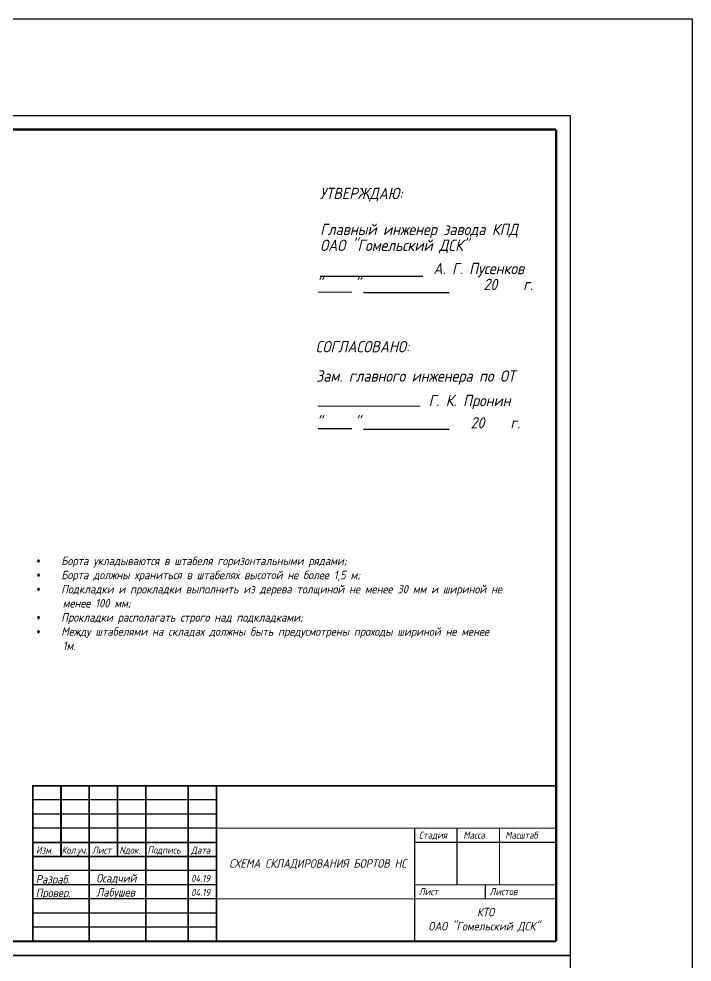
# Model space of a CAD drawing. Header units: millimetres. Extents: x -300689 to 10556, y -104928 to 107291.
# Drawn here: x -20253.4 to -20015.5, y 27926.1 to 28259.6 of the extents above; entities that cross this region are included whole.
import ezdxf

# ---------------------------------------------------------------- set-up
doc = ezdxf.new("R2010")
doc.units = ezdxf.units.MM
doc.layers.add('линии', color=7, linetype='Continuous')
doc.layers.add('толстая', color=7, linetype='Continuous', lineweight=60)
doc.styles.add('чертежный', font='isocpeui.ttf', dxfattribs={"width": 0.9})

# ---------------------------------------------------------------- blocks, each defined once
blk = doc.blocks.new('лист')
for p, q in [((0, 0), (0, 297)), ((0, 297), (420, 297)), ((420, 297), (420, 0)), ((420, 0), (0, 0))]:
    blk.add_line(p, q)
at = {"const_width": 0.8}
for points in [[(20, 292), (20, 5)], [(20, 292), (415, 292)], [(415, 5), (415, 292)], [(20, 5), (415, 5)]]:
    blk.add_lwpolyline(points, dxfattribs=at)

msp = doc.modelspace()

# ---------------------------------------------------------------- linework, layer by layer
at = {"color": 7}
for p, q in [((-20183.5565, 27983.4581), (-20248.5565, 27983.4581)), ((-20183.5565, 27978.4581), (-20248.5565, 27978.4581)), ((-20183.5565, 27973.4581), (-20248.5565, 27973.4581)), ((-20183.5565, 27958.4581), (-20248.5565, 27958.4581)), ((-20183.5565, 27953.4581), (-20248.5565, 27953.4581)), ((-20183.5565, 27948.4581), (-20248.5565, 27948.4581)), ((-20183.5565, 27943.4581), (-20248.5565, 27943.4581)), ((-20183.5565, 27938.4581), (-20248.5565, 27938.4581))]:
    msp.add_line(p, q, dxfattribs=at)
for points, const_width in [([(-20063.5565, 27988.4581), (-20248.5565, 27988.4581), (-20248.5565, 27933.4581)], 0.6), ([(-20238.5565, 27963.4581), (-20238.5565, 27988.4581)], 0.6), ([(-20228.5565, 27933.4581), (-20228.5565, 27988.4581)], 0.6), ([(-20218.5565, 27963.4581), (-20218.5565, 27988.4581)], 0.6), ([(-20208.5565, 27933.4581), (-20208.5565, 27988.4581)], 0.6), ([(-20193.5565, 27933.4581), (-20193.5565, 27988.4581)], 0.6), ([(-20183.5565, 27933.4581), (-20183.5565, 27988.4581)], 0.6), ([(-20063.5565, 27973.4581), (-20183.5565, 27973.4581)], 0.4), ([(-20113.5565, 27933.4581), (-20113.5565, 27973.4581)], 0.4), ([(-20098.5565, 27953.4581), (-20098.5565, 27973.4581)], 0.4), ([(-20083.5565, 27953.4581), (-20083.5565, 27973.4581)], 0.4), ([(-20183.5565, 27968.4581), (-20248.5565, 27968.4581)], 0.6), ([(-20063.5565, 27968.4581), (-20113.5565, 27968.4581)], 0.4), ([(-20183.5565, 27963.4581), (-20248.5565, 27963.4581)], 0.6), ([(-20063.5565, 27953.4581), (-20113.5565, 27953.4581)], 0.4), ([(-20088.5565, 27948.4581), (-20088.5565, 27953.4581)], 0.4), ([(-20063.5565, 27948.4581), (-20183.5565, 27948.4581)], 0.4)]:
    msp.add_lwpolyline(points, dxfattribs=dict(at, const_width=const_width))
at = {"layer": 'линии', "color": 1, "linetype": 'ByBlock', "ltscale": 0.25}
msp.add_lwpolyline([(-20929.0745, 28259.5996), (-20015.465, 28259.5996), (-20015.465, 27596.9592), (-20929.0745, 27596.9592)], close=True, dxfattribs=at)
at = {"layer": 'толстая', "lineweight": 25, "const_width": 0.42}
for points in [[(-20110.6483, 28168.6023), (-20146.9813, 28168.6023)], [(-20147.7016, 28162.9858), (-20135.6574, 28162.9858)], [(-20131.6427, 28162.7856), (-20101.3319, 28162.7856)], [(-20111.5294, 28122.6655), (-20147.8623, 28122.6655)], [(-20147.7016, 28114.6937), (-20135.6574, 28114.6937)]]:
    msp.add_lwpolyline(points, dxfattribs=at)
at = {"layer": 'толстая', "lineweight": 60, "const_width": 0.42}
msp.add_lwpolyline([(-20131.6427, 28114.4936), (-20101.3319, 28114.4936)], dxfattribs=at)

# ---------------------------------------------------------------- block references
for p in [(-20478.5565, 27928.4581), (-20478.5565, 27631.4581)]:
    msp.add_blockref('лист', p)

# ---------------------------------------------------------------- texts
at = {"lineweight": 25, "style": 'чертежный', "width": 0.9}
for s, p in [('Главный инженер завода КПД', (-20146.9432, 28183.1585)), ('ОАО "Гомельский ДСК"', (-20146.9432, 28177.5361)), ('А. Г. Пусенков', (-20106.9397, 28169.3366)), ('"     "                   20    г.', (-20148.3556, 28163.7141)), ('СОГЛАСОВАНО:', (-20148.5381, 28141.6991)), ('Зам. главного инженера по ОТ                          ', (-20148.3955, 28131.3307)), ('Г. К. Пронин                            ', (-20108.5999, 28122.6578)), ('"     "                 20    г.', (-20148.3445, 28114.7818))]:
    msp.add_text(s, height=4, dxfattribs=at).set_placement(p)
at = {"color": 7, "style": 'чертежный', "width": 0.9}
for s, p in [('Стадия    Масса     Масштаб', (-20112.0504, 27969.7683)), ('Изм.', (-20247.3783, 27964.4581)), ('Кол.уч.', (-20238.3418, 27964.4581)), ('Лист', (-20227.5565, 27964.4581)), ('Nдок.', (-20217.9271, 27964.4602)), ('Подпись', (-20208.001, 27964.4886)), ('Дата', (-20192.5565, 27964.4581)), ('04.19', (-20192.5565, 27954.4581)), ('04.19', (-20192.5565, 27949.4581)), ('Лист', (-20112.0504, 27949.7683)), ('Листов', (-20087.0504, 27949.7683))]:
    msp.add_text(s, height=2.5, dxfattribs=at).set_placement(p)
at = {"lineweight": 25, "char_height": 3, "attachment_point": 1, "style": 'чертежный'}
for s, insert, width in [('{\\fSymbol|b0|i1|c2|p18;·{\\W6.660937; }}Борта укладываются в штабеля горизонтальными рядами;\\P{\\fSymbol|b0|i1|c2|p18;·{\\W6.660937; }}Борта должны храниться в штабелях высотой не более 1,5 м;\\P{\\fSymbol|b0|i1|c2|p18;·{\\W6.660937; }}Подкладки и прокладки выполнить из дерева толщиной не менее 30 мм и шириной не \\P{\\W4.829268; }менее 100 мм;\\P{\\fSymbol|b0|i1|c2|p18;·{\\W6.660937; }}Прокладки располагать строго над подкладками; \\P{\\fSymbol|b0|i1|c2|p18;·{\\W6.660937; }}Между штабелями на складах должны быть предусмотрены проходы шириной не менее \\P{\\W4.829268; }1м.', (-20247.1654, 28069.4818), 167.764167), ('{\\W1.096185; }  СХЕМА СКЛАДИРОВАНИЯ БОРТОВ НС', (-20184.6111, 27962.4719), 71.569418), ('\\pt5;Разраб.', (-20247.5236, 27956.8988), 5.777107), ('Осадчий', (-20226.0871, 27957.2909), 5.777107), ('\\pt5;Провер.', (-20247.5236, 27952.0863), 5.777107), ('Лабушев', (-20226.0871, 27952.2909), 5.777107), ('\\pt5.0001;          КТО\\PОАО "Гомельский ДСК"', (-20108.7063, 27945.3045), 41.705218)]:
    msp.add_mtext(s, dxfattribs=dict(at, insert=insert, width=width))
at = {"layer": 'толстая', "lineweight": 25, "style": 'чертежный', "width": 0.9}
msp.add_text('УТВЕРЖДАЮ:', height=4, dxfattribs=at).set_placement((-20147.0649, 28195.873))

doc.saveas('drawing.dxf')
